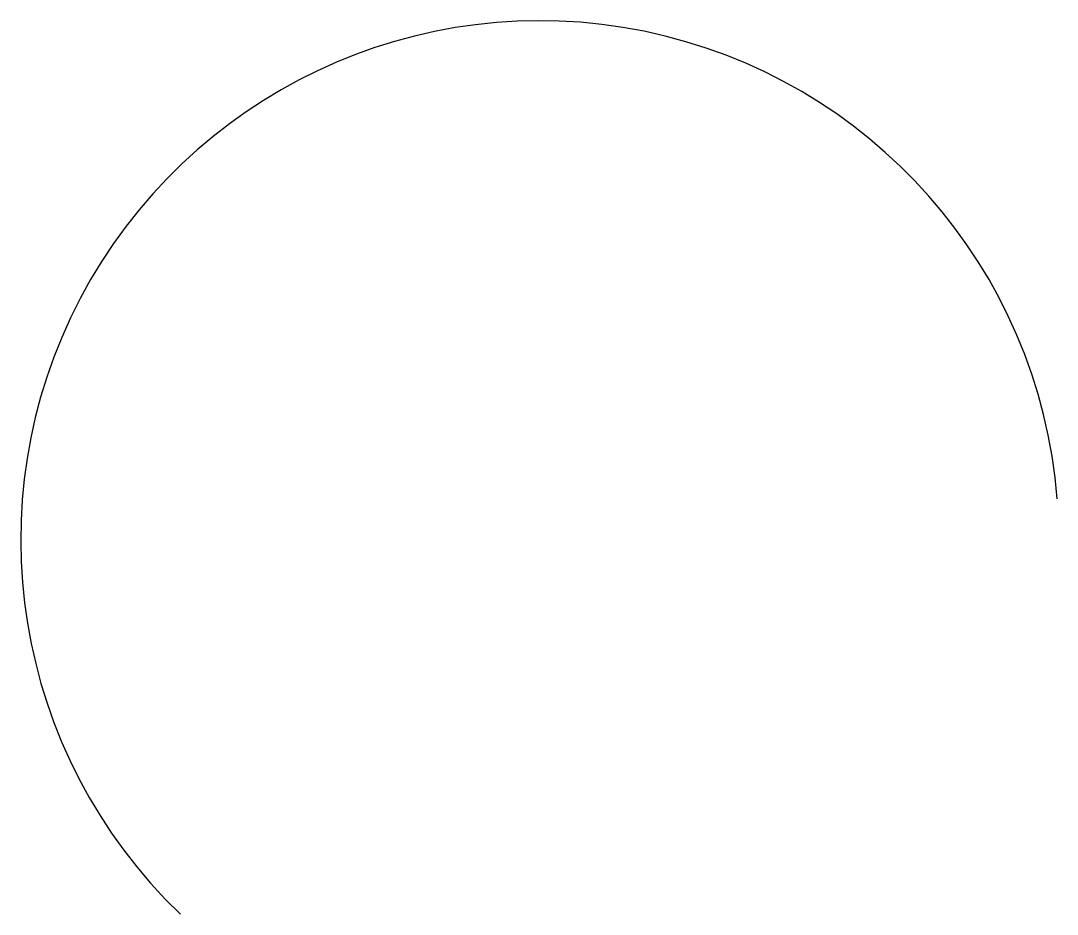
# Model space of a CAD drawing. Header units: inches. Extents: x 6.98 to 16.88, y 12.51 to 21.05.
import ezdxf

# ---------------------------------------------------------------- set-up
doc = ezdxf.new("R2010")
doc.units = ezdxf.units.IN
doc.header["$MEASUREMENT"] = 0

msp = doc.modelspace()

# ---------------------------------------------------------------- linework, layer by layer
msp.add_arc((11.9367, 16.0901), 4.9588, 4.50579, 226.19152)

doc.saveas('drawing.dxf')
